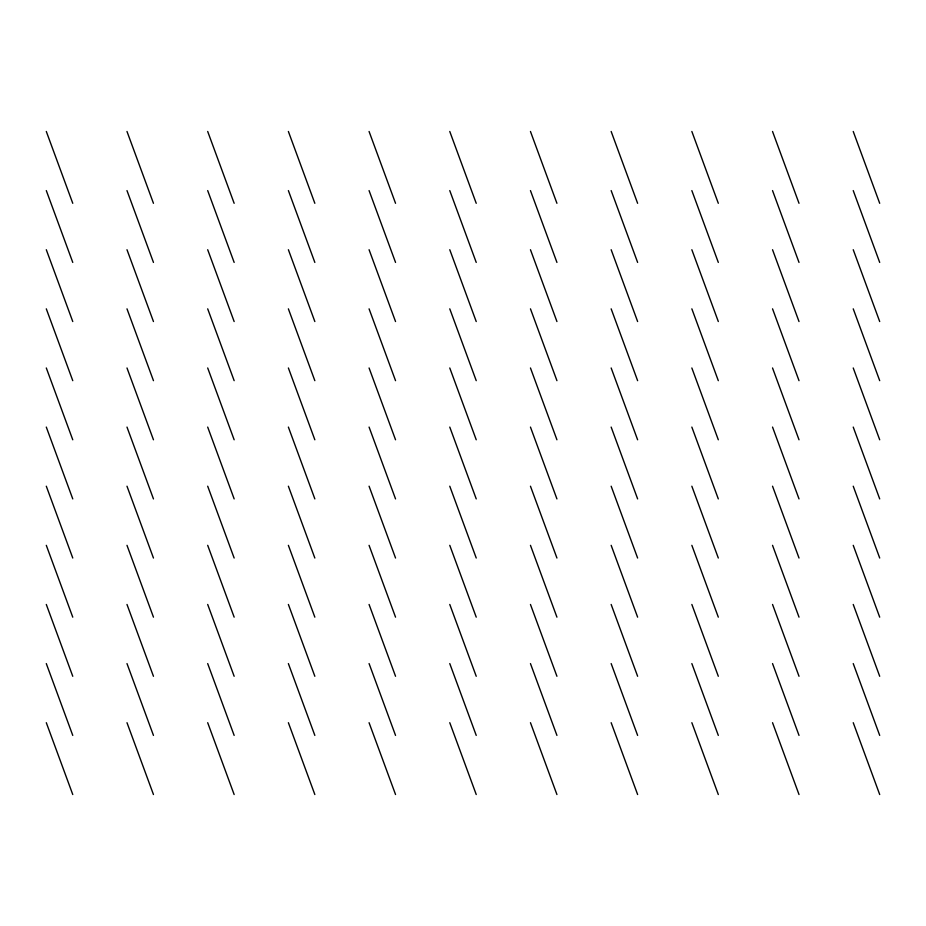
<?xml version="1.0" encoding="UTF-8"?>
<svg xmlns="http://www.w3.org/2000/svg" width="926" height="926" viewBox="0 0 926 926"><rect width="100%" height="100%" fill="white"/><g stroke="black" fill="none" stroke-linecap="round" stroke-linejoin="round"><path stroke-width="1.39" d="M853.24 131.469L879.7 203.303M853.24 190.594L879.7 262.417M853.24 249.719L879.7 321.542M853.24 308.844L879.7 380.667M772.539 131.469L799.011 203.303M853.24 367.969L879.7 439.792M772.539 190.594L799.011 262.417M853.24 427.083L879.7 498.917M772.539 249.719L799.011 321.542M853.24 486.208L879.7 558.031M772.539 308.844L799.011 380.667M853.24 545.333L879.7 617.156M691.849 131.469L718.31 203.303M772.539 367.969L799.011 439.792M853.24 604.458L879.7 676.281M691.849 190.594L718.31 262.417M772.539 427.083L799.011 498.917M853.24 663.583L879.7 735.406M691.849 249.719L718.31 321.542M772.539 486.208L799.011 558.031M853.24 722.697L879.7 794.531M691.849 308.844L718.31 380.667M772.539 545.333L799.011 617.156M611.16 131.469L637.62 203.303M691.849 367.969L718.31 439.792M772.539 604.458L799.011 676.281M611.16 190.594L637.62 262.417M691.849 427.083L718.31 498.917M772.539 663.583L799.011 735.406M611.16 249.719L637.62 321.542M691.849 486.208L718.31 558.031M772.539 722.697L799.011 794.531M611.16 308.844L637.62 380.667M691.849 545.333L718.31 617.156M530.459 131.469L556.931 203.303M611.16 367.969L637.62 439.792M691.849 604.458L718.31 676.281M530.459 190.594L556.931 262.417M611.16 427.083L637.62 498.917M691.849 663.583L718.31 735.406M530.459 249.719L556.931 321.542M611.16 486.208L637.62 558.031M691.849 722.697L718.31 794.531M530.459 308.844L556.931 380.667M611.16 545.333L637.62 617.156M449.77 131.469L476.23 203.303M530.459 367.969L556.931 439.792M611.16 604.458L637.62 676.281M449.77 190.594L476.23 262.417M530.459 427.083L556.931 498.917M611.16 663.583L637.62 735.406M449.77 249.719L476.23 321.542M530.459 486.208L556.931 558.031M611.16 722.697L637.62 794.531M449.77 308.844L476.23 380.667M530.459 545.333L556.931 617.156M369.069 131.469L395.541 203.303M449.77 367.969L476.23 439.792M530.459 604.458L556.931 676.281M369.069 190.594L395.541 262.417M449.77 427.083L476.23 498.917M530.459 663.583L556.931 735.406M369.069 249.719L395.541 321.542M449.77 486.208L476.23 558.031M530.459 722.697L556.931 794.531M369.069 308.844L395.541 380.667M449.77 545.333L476.23 617.156M288.38 131.469L314.84 203.303M369.069 367.969L395.541 439.792M449.77 604.458L476.23 676.281M288.38 190.594L314.84 262.417M369.069 427.083L395.541 498.917M449.77 663.583L476.23 735.406M288.38 249.719L314.84 321.542M369.069 486.208L395.541 558.031M449.77 722.697L476.23 794.531M288.38 308.844L314.84 380.667M369.069 545.333L395.541 617.156M207.69 131.469L234.151 203.303M288.38 367.969L314.84 439.792M369.069 604.458L395.541 676.281M207.69 190.594L234.151 262.417M288.38 427.083L314.84 498.917M369.069 663.583L395.541 735.406M207.69 249.719L234.151 321.542M288.38 486.208L314.84 558.031M369.069 722.697L395.541 794.531M207.69 308.844L234.151 380.667M288.38 545.333L314.84 617.156M126.989 131.469L153.461 203.303M207.69 367.969L234.151 439.792M288.38 604.458L314.84 676.281M126.989 190.594L153.461 262.417M207.69 427.083L234.151 498.917M288.38 663.583L314.84 735.406M126.989 249.719L153.461 321.542M207.69 486.208L234.151 558.031M288.38 722.697L314.84 794.531M126.989 308.844L153.461 380.667M207.69 545.333L234.151 617.156M46.3 131.469L72.76 203.303M126.989 367.969L153.461 439.792M207.69 604.458L234.151 676.281M46.3 190.594L72.76 262.417M126.989 427.083L153.461 498.917M207.69 663.583L234.151 735.406M46.3 249.719L72.76 321.542M126.989 486.208L153.461 558.031M207.69 722.697L234.151 794.531M46.3 308.844L72.76 380.667M126.989 545.333L153.461 617.156M46.3 367.969L72.76 439.792M126.989 604.458L153.461 676.281M46.3 427.083L72.76 498.917M126.989 663.583L153.461 735.406M46.3 486.208L72.76 558.031M126.989 722.697L153.461 794.531M46.3 545.333L72.76 617.156M46.3 604.458L72.76 676.281M46.3 663.583L72.76 735.406M46.3 722.697L72.76 794.531"/></g></svg>
